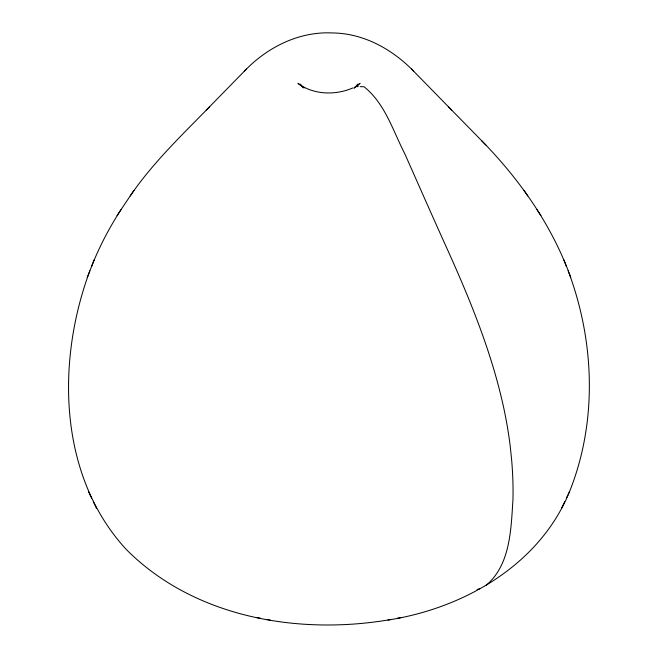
<?xml version="1.0" encoding="UTF-8"?>
<svg xmlns="http://www.w3.org/2000/svg" width="658" height="658" viewBox="0 0 658 658"><rect width="100%" height="100%" fill="white"/><g stroke="black" fill="none" stroke-linecap="round" stroke-linejoin="round"><path stroke-width="0.99" d="M89.858 270.792C56.349 360.831 58.068 475.331 126.155 549.34C194.036 617.689 298.765 635.529 390.86 619.515M91.61 266.416C99.391 246.553 109.425 227.52 121.031 209.631M387.998 620.05C463.676 608.321 539.815 564.918 569.622 491.403C597.629 421.383 594.635 340.778 568.142 270.792M87.21 277.61L94.209 259.729M561.537 508.313L564.72 501.676M566.374 498.18L569.622 491.403M130.202 195.977C152.672 162.904 181.863 135.194 209.639 106.711M117.058 215.585L133.936 190.392M356.151 86.412L357.862 84.158L356.546 85.762M354.078 88.082L360.066 83.303L354.975 87.275M206.267 110.141L246.577 68.917C269.048 46.373 300.04 31.329 332.306 32.949C363.487 33.188 392.439 49.268 413.742 71.294M244.258 71.294L246.577 68.917M485.999 585.431C510.6 564.852 510.986 529.016 512.969 499.521A364.647 210.527 60 0 0 511.62 459.671L510.221 446.28A343.386 198.255 60 0 0 503.321 406.019C491.485 352.408 470.733 301.315 448.279 251.397C433.589 218.966 419.269 186.37 404.818 153.832C392.941 130.753 385.02 103.372 363.989 86.724L360.181 86.659M353.938 88.082L357.878 85.005M352.696 87.991C335.358 95.5 313.34 94.933 297.934 83.303L304.062 88.082M477.075 589.51L479.69 588.778M397.473 618.24L400.796 617.623M355.419 86.576L358.273 86.626M257.204 617.623L260.527 618.24M267.14 619.515L270.002 620.05M303.025 87.275L300.138 84.158L301.849 86.412M481.598 140.648C519.976 179.766 552.185 225.793 570.79 277.61M448.361 106.711L485.908 145.04M411.423 68.917L451.733 110.141M524.064 190.392L527.798 195.977M536.969 209.631L540.942 215.585M88.378 491.403L91.627 498.18M93.28 501.676L96.463 508.313M563.791 259.729L566.39 266.416"/></g></svg>
